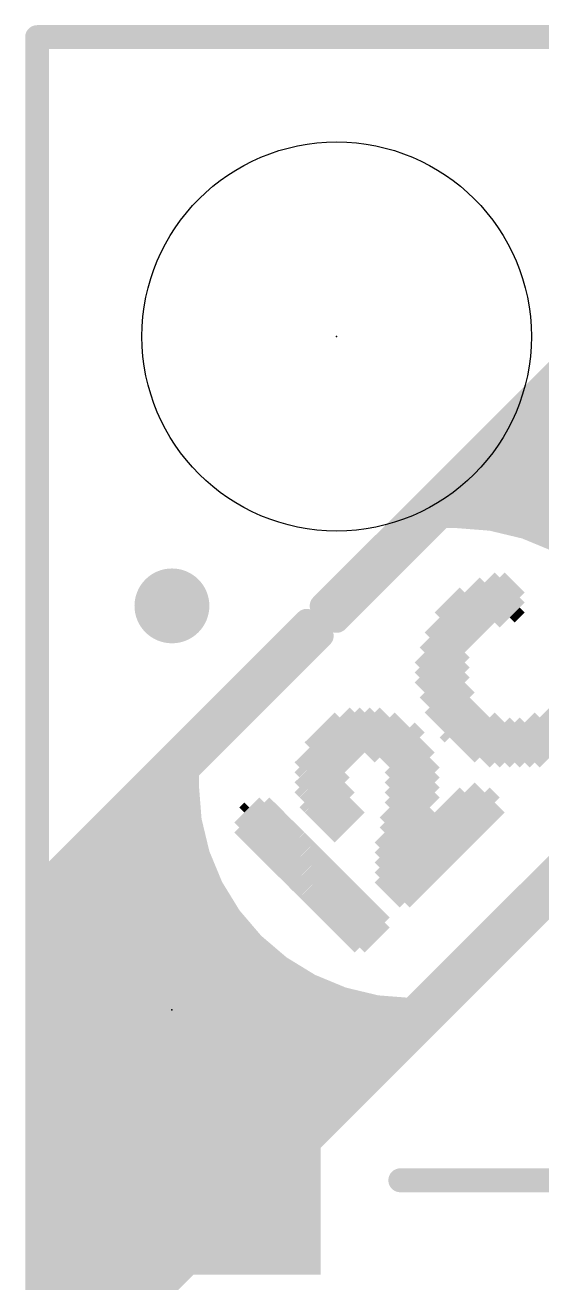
# Model space of a CAD drawing. Extents: x -31.8 to 54.9, y -15.3 to 25.5.
# Drawn here: x -0.1 to 4.28, y 14.83 to 25.5 of the extents above; entities that cross this region are included whole.
import ezdxf

# ---------------------------------------------------------------- set-up
doc = ezdxf.new("R2010")
doc.units = 0
for name, color, linetype in [('1', 12, 'CONTINUOUS'), ('16', 132, 'CONTINUOUS'), ('18', 110, 'CONTINUOUS'), ('20', 53, 'CONTINUOUS'), ('21', 41, 'CONTINUOUS'), ('23', 53, 'CONTINUOUS')]:
    doc.layers.add(name, color=color, linetype=linetype)

# ---------------------------------------------------------------- blocks, each defined once
blk = doc.blocks.new('RECT')
blk.add_solid([(-0.5, -0.5), (0.5, -0.5), (-0.5, 0.5), (0.5, 0.5)])
blk = doc.blocks.new('ROUNDV')
at = {"const_width": 0.5}
blk.add_lwpolyline([(0, -0.25, 1), (0, 0.25, 1), (0, -0.25)], format="xyb", dxfattribs=at)

msp = doc.modelspace()

# ---------------------------------------------------------------- linework, layer by layer
at = {"layer": '1', "const_width": 0.2032}
for points in [[(0, 25.4), (25.4, 25.4)], [(0, 0), (0, 25.4)]]:
    msp.add_lwpolyline(points, dxfattribs=at)
at = {"layer": '1', "const_width": 0.1016}
for points in [[(0, 25.4508, 1), (0, 25.3492)], [(0.0508, 25.4, 1), (-0.0508, 25.4)]]:
    msp.add_lwpolyline(points, format="xyb", dxfattribs=at)
at = {"layer": '16', "const_width": 0.2032}
for points in [[(0, 25.4), (25.4, 25.4)], [(0, 0), (0, 25.4)]]:
    msp.add_lwpolyline(points, dxfattribs=at)
at = {"layer": '16', "const_width": 0.1016}
for points in [[(0, 25.4508, 1), (0, 25.3492)], [(0.0508, 25.4, 1), (-0.0508, 25.4)]]:
    msp.add_lwpolyline(points, format="xyb", dxfattribs=at)
at = {"layer": '20', "const_width": 0.2032}
for points in [[(25.4, 25.4), (0, 25.4)], [(0, 25.4), (0, 0)]]:
    msp.add_lwpolyline(points, dxfattribs=at)
at = {"layer": '20', "const_width": 0.1016}
for points in [[(0, 25.4508, 1), (0, 25.3492)], [(0.0508, 25.4, 1), (-0.0508, 25.4)]]:
    msp.add_lwpolyline(points, format="xyb", dxfattribs=at)
at = {"layer": '20'}
msp.add_circle((2.54, 22.86), 1.651, dxfattribs=at)
at = {"layer": '21', "const_width": 0.2032}
for points in [[(11.684, 25.4), (0, 13.716)], [(2.413, 20.574), (7.239, 25.4)], [(4.191, 22.352), (8.636, 22.352)], [(3.9878, 22.1488), (8.4328, 22.1488)], [(3.7846, 21.9456), (8.2296, 21.9456)], [(3.5814, 21.7424), (8.0264, 21.7424)], [(3.3782, 21.5392), (7.8232, 21.5392)], [(3.429, 21.336), (2.54, 20.447)], [(3.175, 21.336), (7.62, 21.336)], [(3.556, 21.336), (3.429, 21.336)], [(3.854, 21.3125), (3.556, 21.336)], [(4.1447, 21.2428), (3.854, 21.3125)], [(4.4209, 21.1284), (4.1447, 21.2428)], [(2.9718, 21.1328), (3.2258, 21.1328)], [(2.7686, 20.9296), (3.0226, 20.9296)], [(2.5654, 20.7264), (2.8194, 20.7264)], [(2.54, 20.447), (2.413, 20.574)], [(2.4638, 20.5232), (2.6162, 20.5232)], [(0, 18.161), (2.286, 20.447)], [(2.286, 20.447), (2.413, 20.32)], [(2.413, 20.32), (1.27, 19.177)], [(2.159, 20.32), (2.413, 20.32)], [(1.9558, 20.1168), (2.2098, 20.1168)], [(1.7526, 19.9136), (2.0066, 19.9136)], [(1.5494, 19.7104), (1.8034, 19.7104)], [(1.3462, 19.5072), (1.6002, 19.5072)], [(3.175, 17.145), (5.461, 19.431)], [(1.143, 19.304), (1.397, 19.304)], [(1.27, 19.177), (1.27, 19.05)], [(0.9398, 19.1008), (1.27, 19.1008)], [(1.27, 19.05), (1.2935, 18.752)], [(0.7366, 18.8976), (1.282, 18.8976)], [(0.5334, 18.6944), (1.3073, 18.6944)], [(1.2935, 18.752), (1.3632, 18.4613)], [(0.3302, 18.4912), (1.3561, 18.4912)], [(1.3632, 18.4613), (1.4776, 18.1851)], [(0.127, 18.288), (1.435, 18.288)], [(4.318, 18.288), (4.572, 18.288)], [(0, 13.716), (0, 18.161)], [(1.4776, 18.1851), (1.6338, 17.9303)], [(0, 18.0848), (1.5391, 18.0848)], [(4.1148, 18.0848), (4.3688, 18.0848)], [(0, 17.8816), (1.6754, 17.8816)], [(1.6338, 17.9303), (1.828, 17.703)], [(3.9116, 17.8816), (4.1656, 17.8816)], [(0, 17.6784), (1.8567, 17.6784)], [(1.828, 17.703), (2.0553, 17.5088)], [(3.7084, 17.6784), (3.9624, 17.6784)], [(2.0553, 17.5088), (2.3101, 17.3526)], [(0, 17.4752), (2.1101, 17.4752)], [(3.5052, 17.4752), (3.7592, 17.4752)], [(2.3101, 17.3526), (2.5863, 17.2382)], [(0, 17.272), (2.5048, 17.272)], [(2.5863, 17.2382), (2.877, 17.1685)], [(3.302, 17.272), (3.556, 17.272)], [(2.877, 17.1685), (3.175, 17.145)], [(0, 17.0688), (3.3528, 17.0688)], [(0, 16.8656), (3.1496, 16.8656)], [(0, 16.6624), (2.9464, 16.6624)], [(0, 16.4592), (2.7432, 16.4592)], [(0, 16.256), (2.54, 16.256)], [(0, 16.0528), (2.3368, 16.0528)], [(0, 15.8496), (2.1336, 15.8496)], [(3.08, 15.7), (4.73, 15.7)], [(0, 15.6464), (1.9304, 15.6464)], [(0, 15.4432), (1.7272, 15.4432)], [(0, 15.24), (1.524, 15.24)], [(0, 15.0368), (1.3208, 15.0368)], [(0, 14.8336), (1.1176, 14.8336)]]:
    msp.add_lwpolyline(points, dxfattribs=at)
at = {"layer": '21', "const_width": 0.1016}
for points in [[(4.191, 22.4028, 1), (4.191, 22.3012)], [(3.9878, 22.1996, 1), (3.9878, 22.098)], [(3.7846, 21.9964, 1), (3.7846, 21.8948)], [(3.5814, 21.7932, 1), (3.5814, 21.6916)], [(3.3782, 21.59, 1), (3.3782, 21.4884)], [(3.175, 21.3868, 1), (3.175, 21.2852)], [(3.429, 21.3868, 1), (3.429, 21.2852)], [(3.4649, 21.3001, 1), (3.3931, 21.3719)], [(3.56, 21.3866, 1), (3.552, 21.2854)], [(3.556, 21.2852, 1), (3.556, 21.3868)], [(3.8659, 21.3619, 1), (3.8421, 21.2632)], [(3.85, 21.2619, 1), (3.858, 21.3632)], [(4.1641, 21.2897, 1), (4.1252, 21.1958)], [(4.1328, 21.1934, 1), (4.1565, 21.2922)], [(2.9718, 21.1836, 1), (2.9718, 21.082)], [(3.2258, 21.082, 1), (3.2258, 21.1836)], [(2.7686, 20.9804, 1), (2.7686, 20.8788)], [(3.0226, 20.8788, 1), (3.0226, 20.9804)], [(2.5654, 20.7772, 1), (2.5654, 20.6756)], [(2.8194, 20.6756, 1), (2.8194, 20.7772)], [(2.4489, 20.6099, 1), (2.3771, 20.5381)], [(2.3771, 20.6099, 1), (2.4489, 20.5381)], [(2.4638, 20.574, 1), (2.4638, 20.4724)], [(2.6162, 20.4724, 1), (2.6162, 20.574)], [(2.3219, 20.4829, 1), (2.2501, 20.4111)], [(2.3219, 20.4111, 1), (2.2501, 20.4829)], [(2.5041, 20.4829, 1), (2.5759, 20.4111)], [(2.5041, 20.4111, 1), (2.5759, 20.4829)], [(2.159, 20.3708, 1), (2.159, 20.2692)], [(2.4489, 20.2841, 1), (2.3771, 20.3559)], [(2.3771, 20.2841, 1), (2.4489, 20.3559)], [(2.413, 20.2692, 1), (2.413, 20.3708)], [(1.9558, 20.1676, 1), (1.9558, 20.066)], [(2.2098, 20.066, 1), (2.2098, 20.1676)], [(1.7526, 19.9644, 1), (1.7526, 19.8628)], [(2.0066, 19.8628, 1), (2.0066, 19.9644)], [(1.5494, 19.7612, 1), (1.5494, 19.6596)], [(1.8034, 19.6596, 1), (1.8034, 19.7612)], [(1.3462, 19.558, 1), (1.3462, 19.4564)], [(1.6002, 19.4564, 1), (1.6002, 19.558)], [(1.143, 19.3548, 1), (1.143, 19.2532)], [(1.397, 19.2532, 1), (1.397, 19.3548)], [(1.3208, 19.177, 1), (1.2192, 19.177)], [(1.2341, 19.2129, 1), (1.3059, 19.1411)], [(0.9398, 19.1516, 1), (0.9398, 19.05)], [(1.3206, 19.054, 1), (1.2194, 19.046)], [(1.27, 19.05, 1), (1.27, 19.1516)], [(0.7366, 18.9484, 1), (0.7366, 18.8468)], [(1.2192, 19.05, 1), (1.3208, 19.05)], [(1.282, 18.8468, 1), (1.282, 18.9484)], [(0.5334, 18.7452, 1), (0.5334, 18.6436)], [(1.3428, 18.7639, 1), (1.2441, 18.7401)], [(1.2428, 18.748, 1), (1.3441, 18.756)], [(1.3073, 18.6436, 1), (1.3073, 18.7452)], [(0.3302, 18.542, 1), (0.3302, 18.4404)], [(1.3561, 18.4404, 1), (1.3561, 18.542)], [(1.4102, 18.4808, 1), (1.3163, 18.4419)], [(1.3138, 18.4495, 1), (1.4126, 18.4732)], [(0.127, 18.3388, 1), (0.127, 18.2372)], [(1.435, 18.2372, 1), (1.435, 18.3388)], [(4.318, 18.3388, 1), (4.318, 18.2372)], [(0.0508, 18.161, 1), (-0.0508, 18.161)], [(1.5209, 18.2117, 1), (1.4343, 18.1586)], [(1.4307, 18.1657, 1), (1.5246, 18.2046)], [(-0.0359, 18.1969, 1), (0.0359, 18.1251)], [(0, 18.1356, 1), (0, 18.034)], [(1.5391, 18.034, 1), (1.5391, 18.1356)], [(4.1148, 18.1356, 1), (4.1148, 18.034)], [(0, 17.9324, 1), (0, 17.8308)], [(1.6725, 17.9633, 1), (1.5952, 17.8973)], [(1.5905, 17.9037, 1), (1.6771, 17.9568)], [(1.6754, 17.8308, 1), (1.6754, 17.9324)], [(3.9116, 17.9324, 1), (3.9116, 17.8308)], [(4.1656, 17.8308, 1), (4.1656, 17.9324)], [(0, 17.7292, 1), (0, 17.6276)], [(1.861, 17.7416, 1), (1.795, 17.6643)], [(1.7893, 17.67, 1), (1.8666, 17.736)], [(1.8567, 17.6276, 1), (1.8567, 17.7292)], [(3.7084, 17.7292, 1), (3.7084, 17.6276)], [(3.9624, 17.6276, 1), (3.9624, 17.7292)], [(2.0818, 17.5521, 1), (2.0287, 17.4655)], [(0, 17.526, 1), (0, 17.4244)], [(2.0223, 17.4702, 1), (2.0883, 17.5475)], [(2.1101, 17.4244, 1), (2.1101, 17.526)], [(3.5052, 17.526, 1), (3.5052, 17.4244)], [(3.7592, 17.4244, 1), (3.7592, 17.526)], [(2.3296, 17.3996, 1), (2.2907, 17.3057)], [(2.2836, 17.3093, 1), (2.3367, 17.3959)], [(0, 17.3228, 1), (0, 17.2212)], [(2.5048, 17.2212, 1), (2.5048, 17.3228)], [(2.5982, 17.2876, 1), (2.5745, 17.1888)], [(2.5669, 17.1913, 1), (2.6058, 17.2852)], [(3.302, 17.3228, 1), (3.302, 17.2212)], [(3.556, 17.2212, 1), (3.556, 17.3228)], [(2.881, 17.2191, 1), (2.873, 17.1178)], [(2.8651, 17.1191, 1), (2.8889, 17.2178)], [(3.1391, 17.1809, 1), (3.2109, 17.1091)], [(3.171, 17.0944, 1), (3.179, 17.1956)], [(0, 17.1196, 1), (0, 17.018)], [(3.3528, 17.018, 1), (3.3528, 17.1196)], [(0, 16.9164, 1), (0, 16.8148)], [(3.1496, 16.8148, 1), (3.1496, 16.9164)], [(0, 16.7132, 1), (0, 16.6116)], [(2.9464, 16.6116, 1), (2.9464, 16.7132)], [(0, 16.51, 1), (0, 16.4084)], [(2.7432, 16.4084, 1), (2.7432, 16.51)], [(0, 16.3068, 1), (0, 16.2052)], [(2.54, 16.2052, 1), (2.54, 16.3068)], [(0, 16.1036, 1), (0, 16.002)], [(2.3368, 16.002, 1), (2.3368, 16.1036)], [(0, 15.9004, 1), (0, 15.7988)], [(2.1336, 15.7988, 1), (2.1336, 15.9004)], [(3.08, 15.7508, 1), (3.08, 15.6492)], [(0, 15.6972, 1), (0, 15.5956)], [(1.9304, 15.5956, 1), (1.9304, 15.6972)], [(0, 15.494, 1), (0, 15.3924)], [(1.7272, 15.3924, 1), (1.7272, 15.494)], [(0, 15.2908, 1), (0, 15.1892)], [(1.524, 15.1892, 1), (1.524, 15.2908)], [(0, 15.0876, 1), (0, 14.986)], [(1.3208, 14.986, 1), (1.3208, 15.0876)], [(0, 14.8844, 1), (0, 14.7828)], [(1.1176, 14.7828, 1), (1.1176, 14.8844)]]:
    msp.add_lwpolyline(points, format="xyb", dxfattribs=at)
at = {"layer": '23'}
for p in [(2.54, 22.86), (1.143, 17.145)]:
    msp.add_point(p, dxfattribs=at)

# ---------------------------------------------------------------- block references
at = {"layer": '1', "xscale": 1.2, "yscale": 2, "rotation": 270}
msp.add_blockref('RECT', (1.405, 15.5), dxfattribs=at)
at = {"layer": '18', "xscale": 0.635, "yscale": 0.635}
msp.add_blockref('ROUNDV', (1.143, 20.574), dxfattribs=at)
msp.add_blockref('ROUNDV', (1.143, 20.574), dxfattribs=at)
at = {"layer": '21', "yscale": 0.06, "rotation": 45}
for p, xscale in [((3.6037, 20.4543), 1.08), ((3.6249, 20.3906), 1.14), ((3.5825, 20.5179), 0.9), ((3.5401, 20.5603), 0.66), ((3.6462, 20.327), 1.2), ((3.6886, 20.2846), 1.2), ((3.4977, 20.6028), 0.3), ((4.0068, 20.5179), 0.3), ((4.0704, 20.4967), 0.12), ((3.4552, 19.9664), 0.54), ((3.4765, 19.9027), 0.48), ((4.325, 19.6482), 1.2), ((3.4765, 19.8179), 0.48), ((4.3886, 19.6269), 1.14), ((4.4523, 19.6057), 1.08), ((4.5159, 19.5845), 1.02), ((3.4977, 19.7542), 0.42), ((3.5401, 19.7118), 0.42), ((3.5613, 19.6482), 0.36), ((3.5825, 19.5845), 0.42), ((4.5371, 19.5209), 0.84), ((2.437, 19.4572), 0.66), ((2.4794, 19.4148), 0.78), ((2.5219, 19.3724), 0.9), ((2.5643, 19.33), 1.02), ((2.6491, 19.2451), 1.14), ((2.6067, 19.2875), 1.02), ((2.4158, 19.5209), 0.36), ((3.6462, 19.5633), 0.36), ((3.6886, 19.5209), 0.36), ((3.7522, 19.4997), 0.42), ((4.028, 19.436), 0.6), ((2.9461, 19.4572), 0.42), ((2.9885, 19.4148), 0.42), ((3.0734, 19.4148), 0.42), ((3.1158, 19.3724), 0.42), ((3.7947, 19.4572), 0.42), ((3.8583, 19.436), 0.48), ((3.9431, 19.436), 0.48), ((3.1158, 19.2875), 0.42), ((3.137, 19.2239), 0.48), ((3.1583, 19.1603), 0.54), ((3.1583, 18.9905), 0.66), ((3.1583, 19.0754), 0.54), ((2.4582, 18.9693), 0.48), ((3.1583, 18.9057), 0.66), ((2.4794, 18.9057), 0.42), ((2.5219, 18.8633), 0.42), ((3.137, 18.7996), 0.72), ((3.3067, 18.6299), 1.2), ((3.2431, 18.6511), 1.02), ((3.3492, 18.5875), 1.2), ((3.4128, 18.5663), 1.26), ((1.8006, 18.8208), 0.3), ((1.843, 18.7784), 0.42), ((1.7582, 18.8633), 0.06), ((1.8855, 18.736), 0.42), ((2.5431, 18.7996), 0.36), ((2.5855, 18.7572), 0.36), ((3.137, 18.7148), 0.72), ((3.4552, 18.5239), 1.26), ((3.4765, 18.4602), 1.2), ((1.9279, 18.6936), 0.42), ((1.9703, 18.6511), 0.42), ((2.6279, 18.7148), 0.36), ((3.1158, 18.6087), 0.66), ((3.5401, 18.439), 1.14), ((2.0127, 18.6087), 0.42), ((2.0552, 18.5663), 0.42), ((2.0976, 18.5239), 0.42), ((2.14, 18.4814), 0.42), ((2.1824, 18.439), 0.42), ((2.2249, 18.3966), 0.42), ((2.2673, 18.3542), 0.42), ((2.3097, 18.3117), 0.42), ((2.3521, 18.2693), 0.42), ((2.3946, 18.2269), 0.42), ((2.437, 18.1844), 0.42), ((2.4794, 18.142), 0.42), ((2.5219, 18.0996), 0.42), ((2.5643, 18.0572), 0.42), ((2.6067, 18.0147), 0.42), ((2.6491, 17.9723), 0.42), ((2.6916, 17.9299), 0.42), ((2.734, 17.8875), 0.42), ((2.7764, 17.845), 0.42), ((2.8188, 17.8026), 0.42), ((2.8613, 17.7602), 0.3)]:
    msp.add_blockref('RECT', p, dxfattribs=dict(at, xscale=xscale))

doc.saveas('drawing.dxf')
